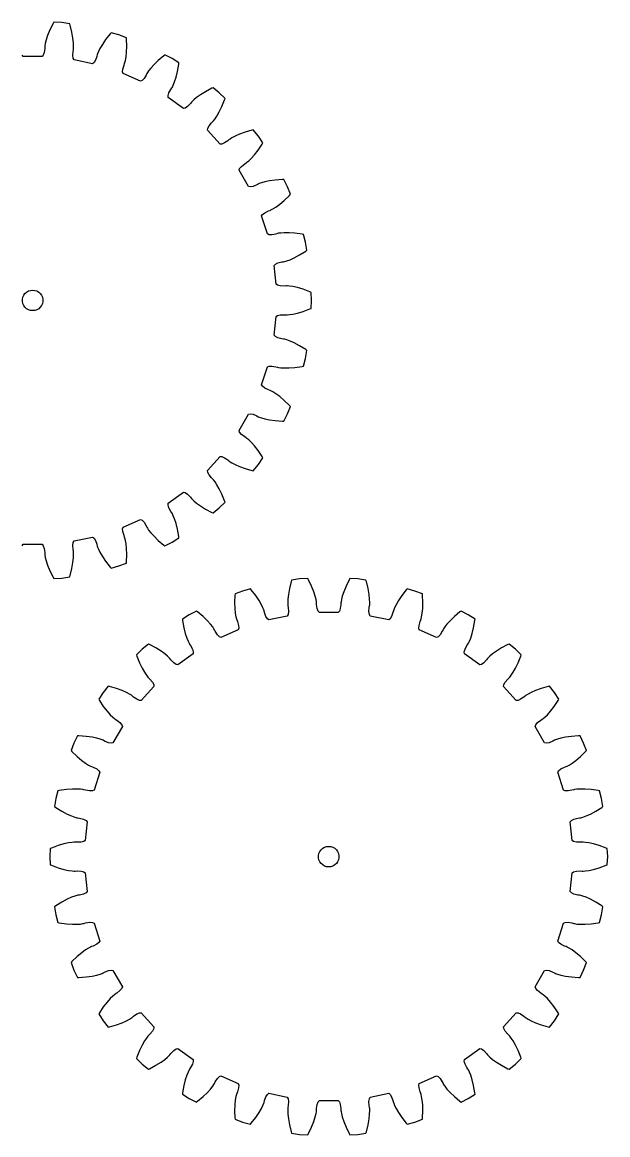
# Model space of a CAD drawing. Extents: x 0 to 168, y 0 to 162.
# Drawn here: x 82.5 to 168, y 0 to 162.3 of the extents above; entities that cross this region are included whole.
import ezdxf

# ---------------------------------------------------------------- set-up
doc = ezdxf.new("R2010")
doc.units = 0

msp = doc.modelspace()

# ---------------------------------------------------------------- linework, layer by layer
for p, q in [((87.07, 162.33), (86.97, 162.15)), ((88.25, 162.27), (87.07, 162.33)), ((86.5, 161.21), (86.18, 160.4)), ((86.97, 162.15), (86.5, 161.21)), ((89.41, 162.08), (88.25, 162.27)), ((89.47, 161.89), (89.41, 162.08)), ((89.73, 160.87), (89.47, 161.89)), ((89.88, 160.01), (89.73, 160.87)), ((95.44, 160.8), (95.3, 160.65)), ((96.58, 160.5), (95.44, 160.8)), ((85.84, 159.25), (85.78, 158.92)), ((85.96, 159.74), (85.84, 159.25)), ((86.18, 160.4), (85.96, 159.74)), ((89.95, 159.32), (89.88, 160.01)), ((89.97, 158.81), (89.95, 159.32)), ((94.17, 159.1), (93.82, 158.5)), ((94.65, 159.82), (94.17, 159.1)), ((95.3, 160.65), (94.65, 159.82)), ((97.68, 160.07), (96.58, 160.5)), ((97.7, 159.87), (97.68, 160.07)), ((97.74, 158.82), (97.7, 159.87)), ((82.61, 157.35), (82.44, 157.54)), ((85.54, 157.54), (85.36, 157.35)), ((85.68, 157.93), (85.54, 157.54)), ((85.76, 158.52), (85.68, 157.93)), ((85.77, 158.77), (85.76, 158.52)), ((85.78, 158.92), (85.77, 158.77)), ((89.86, 157.5), (89.9, 158.08)), ((89.91, 157.08), (89.86, 157.5)), ((89.9, 158.08), (89.95, 158.34)), ((89.95, 158.34), (89.96, 158.48)), ((89.96, 158.48), (89.97, 158.81)), ((93.43, 157.6), (93.36, 157.35)), ((93.47, 157.74), (93.43, 157.6)), ((93.6, 158.04), (93.47, 157.74)), ((93.82, 158.5), (93.6, 158.04)), ((97.64, 157.26), (97.71, 157.95)), ((97.71, 157.95), (97.74, 158.82)), ((103.31, 157.57), (103.14, 157.45)), ((104.36, 157.03), (103.31, 157.57)), ((85.36, 157.35), (82.61, 157.35)), ((90.04, 156.86), (89.91, 157.08)), ((92.73, 156.28), (90.04, 156.86)), ((92.95, 156.44), (92.73, 156.28)), ((93.16, 156.79), (92.95, 156.44)), ((93.36, 157.35), (93.16, 156.79)), ((97.16, 155.49), (97.33, 156.06)), ((97.33, 156.06), (97.42, 156.3)), ((97.42, 156.3), (97.47, 156.44)), ((97.47, 156.44), (97.55, 156.76)), ((97.55, 156.76), (97.64, 157.26)), ((101.71, 156.17), (101.25, 155.65)), ((102.34, 156.77), (101.71, 156.17)), ((103.14, 157.45), (102.34, 156.77)), ((105.35, 156.39), (104.36, 157.03)), ((105.15, 155.15), (105.33, 156.19)), ((105.33, 156.19), (105.35, 156.39)), ((97.13, 155.08), (97.16, 155.49)), ((97.21, 154.83), (97.13, 155.08)), ((99.72, 153.71), (97.21, 154.83)), ((100.56, 154.62), (100.25, 154.12)), ((100.67, 154.85), (100.56, 154.62)), ((100.75, 154.98), (100.67, 154.85)), ((100.93, 155.25), (100.75, 154.98)), ((101.25, 155.65), (100.93, 155.25)), ((104.72, 153.65), (104.94, 154.31)), ((104.94, 154.31), (105.15, 155.15)), ((99.96, 153.82), (99.72, 153.71)), ((100.25, 154.12), (99.96, 153.82)), ((104.17, 152.54), (104.31, 152.75)), ((104.31, 152.75), (104.39, 152.88)), ((104.39, 152.88), (104.53, 153.17)), ((104.53, 153.17), (104.72, 153.65)), ((110.15, 152.69), (109.22, 152.19)), ((110.33, 152.77), (110.15, 152.69)), ((111.25, 152.03), (110.33, 152.77)), ((103.77, 151.62), (103.89, 152.02)), ((103.8, 151.36), (103.77, 151.62)), ((106.03, 149.74), (103.8, 151.36)), ((103.89, 152.02), (104.17, 152.54)), ((107.53, 151), (107.29, 150.77)), ((107.92, 151.33), (107.53, 151)), ((108.48, 151.73), (107.92, 151.33)), ((109.22, 152.19), (108.48, 151.73)), ((112.08, 151.19), (111.25, 152.03)), ((111.63, 150.02), (112.02, 151)), ((112.02, 151), (112.08, 151.19)), ((106.28, 149.8), (106.03, 149.74)), ((106.62, 150.03), (106.28, 149.8)), ((107.03, 150.46), (106.62, 150.03)), ((107.19, 150.66), (107.03, 150.46)), ((107.29, 150.77), (107.19, 150.66)), ((111.25, 149.24), (111.63, 150.02)), ((110.13, 147.67), (110.31, 147.84)), ((110.31, 147.84), (110.41, 147.96)), ((110.41, 147.96), (110.62, 148.22)), ((110.62, 148.22), (110.9, 148.64)), ((110.9, 148.64), (111.25, 149.24)), ((109.52, 146.59), (109.55, 146.85)), ((111.36, 144.55), (109.52, 146.59)), ((109.55, 146.85), (109.75, 147.22)), ((109.75, 147.22), (110.13, 147.67)), ((115, 146.28), (114.18, 145.98)), ((116.01, 146.57), (115, 146.28)), ((116.21, 146.61), (116.01, 146.57)), ((116.95, 145.7), (116.21, 146.61)), ((111.63, 144.55), (111.36, 144.55)), ((112.01, 144.71), (111.63, 144.55)), ((112.5, 145.04), (112.01, 144.71)), ((112.69, 145.2), (112.5, 145.04)), ((112.82, 145.29), (112.69, 145.2)), ((113.1, 145.46), (112.82, 145.29)), ((113.55, 145.7), (113.1, 145.46)), ((114.18, 145.98), (113.55, 145.7)), ((116.9, 143.66), (117.49, 144.53)), ((117.59, 144.71), (116.95, 145.7)), ((117.49, 144.53), (117.59, 144.71)), ((115.91, 142.46), (116.37, 142.97)), ((116.37, 142.97), (116.9, 143.66)), ((114.21, 140.99), (114.48, 141.3)), ((114.48, 141.3), (114.95, 141.66)), ((114.95, 141.66), (115.17, 141.8)), ((115.17, 141.8), (115.29, 141.89)), ((115.29, 141.89), (115.54, 142.1)), ((115.54, 142.1), (115.91, 142.46)), ((114.13, 140.74), (114.21, 140.99)), ((115.51, 138.36), (114.13, 140.74)), ((115.76, 138.3), (115.51, 138.36)), ((116.17, 138.38), (115.76, 138.3)), ((116.72, 138.6), (116.17, 138.38)), ((116.94, 138.72), (116.72, 138.6)), ((117.08, 138.78), (116.94, 138.72)), ((117.39, 138.89), (117.08, 138.78)), ((117.88, 139.03), (117.39, 138.89)), ((118.56, 139.18), (117.88, 139.03)), ((119.42, 139.3), (118.56, 139.18)), ((120.47, 139.37), (119.42, 139.3)), ((120.67, 139.37), (120.47, 139.37)), ((121.21, 138.32), (120.67, 139.37)), ((121.63, 137.22), (121.21, 138.32)), ((120.74, 136.34), (121.5, 137.07)), ((121.5, 137.07), (121.63, 137.22)), ((117.88, 134.54), (118.41, 134.79)), ((118.41, 134.79), (118.65, 134.88)), ((118.65, 134.88), (118.79, 134.94)), ((118.79, 134.94), (119.08, 135.1)), ((119.08, 135.1), (119.51, 135.37)), ((119.51, 135.37), (120.07, 135.77)), ((120.07, 135.77), (120.74, 136.34)), ((117.42, 134.06), (117.55, 134.28)), ((118.27, 131.44), (117.42, 134.06)), ((117.55, 134.28), (117.88, 134.54)), ((119.75, 131.5), (119.51, 131.43)), ((119.9, 131.53), (119.75, 131.5)), ((120.23, 131.57), (119.9, 131.53)), ((120.73, 131.61), (120.23, 131.57)), ((121.43, 131.61), (120.73, 131.61)), ((122.3, 131.55), (121.43, 131.61)), ((123.34, 131.4), (122.3, 131.55)), ((118.51, 131.33), (118.27, 131.44)), ((118.93, 131.32), (118.51, 131.33)), ((119.51, 131.43), (118.93, 131.32)), ((123.54, 131.36), (123.34, 131.4)), ((123.84, 130.22), (123.54, 131.36)), ((124.03, 129.05), (123.84, 130.22)), ((122.2, 127.97), (122.97, 128.38)), ((122.97, 128.38), (123.86, 128.93)), ((123.86, 128.93), (124.03, 129.05)), ((119.25, 126.84), (119.43, 127.03)), ((119.54, 124.1), (119.25, 126.84)), ((119.43, 127.03), (119.8, 127.21)), ((119.8, 127.21), (120.37, 127.35)), ((120.37, 127.35), (120.63, 127.39)), ((120.63, 127.39), (120.77, 127.42)), ((120.77, 127.42), (121.09, 127.51)), ((121.09, 127.51), (121.57, 127.68)), ((121.57, 127.68), (122.2, 127.97)), ((119.75, 123.95), (119.54, 124.1)), ((120.15, 123.85), (119.75, 123.95)), ((120.74, 123.83), (120.15, 123.85)), ((121, 123.85), (120.74, 123.83)), ((121.15, 123.85), (121, 123.85)), ((121.48, 123.83), (121.15, 123.85)), ((121.98, 123.75), (121.48, 123.83)), ((122.66, 123.61), (121.98, 123.75)), ((123.5, 123.37), (122.66, 123.61)), ((82.5, 121.9), (82.56, 122.21)), ((82.5, 121.59), (82.5, 121.9)), ((82.56, 122.21), (82.69, 122.5)), ((82.69, 122.5), (82.87, 122.75)), ((82.87, 122.75), (83.11, 122.96)), ((83.11, 122.96), (83.38, 123.12)), ((83.38, 123.12), (83.68, 123.21)), ((83.68, 123.21), (83.99, 123.25)), ((83.99, 123.25), (84.3, 123.21)), ((84.3, 123.21), (84.6, 123.12)), ((84.6, 123.12), (84.87, 122.96)), ((84.87, 122.96), (85.1, 122.75)), ((85.1, 122.75), (85.29, 122.5)), ((85.29, 122.5), (85.41, 122.21)), ((85.41, 122.21), (85.48, 121.9)), ((85.48, 121.9), (85.48, 121.59)), ((124.49, 123.01), (123.5, 123.37)), ((124.67, 122.92), (124.49, 123.01)), ((124.73, 121.75), (124.67, 122.92)), ((82.56, 121.28), (82.5, 121.59)), ((82.69, 121), (82.56, 121.28)), ((82.87, 120.74), (82.69, 121)), ((83.11, 120.53), (82.87, 120.74)), ((83.38, 120.38), (83.11, 120.53)), ((83.68, 120.28), (83.38, 120.38)), ((83.99, 120.25), (83.68, 120.28)), ((84.3, 120.28), (83.99, 120.25)), ((84.6, 120.38), (84.3, 120.28)), ((84.87, 120.53), (84.6, 120.38)), ((85.1, 120.74), (84.87, 120.53)), ((85.29, 121), (85.1, 120.74)), ((85.41, 121.28), (85.29, 121)), ((85.48, 121.59), (85.41, 121.28)), ((122.66, 119.88), (123.5, 120.13)), ((123.5, 120.13), (124.49, 120.49)), ((124.49, 120.49), (124.67, 120.57)), ((124.67, 120.57), (124.73, 121.75)), ((119.25, 116.66), (119.54, 119.39)), ((119.54, 119.39), (119.75, 119.55)), ((119.75, 119.55), (120.15, 119.64)), ((120.15, 119.64), (120.74, 119.66)), ((120.74, 119.66), (121, 119.64)), ((121, 119.64), (121.15, 119.64)), ((121.15, 119.64), (121.48, 119.67)), ((121.48, 119.67), (121.98, 119.74)), ((121.98, 119.74), (122.66, 119.88)), ((119.43, 116.46), (119.25, 116.66)), ((119.8, 116.28), (119.43, 116.46)), ((120.37, 116.14), (119.8, 116.28)), ((120.63, 116.11), (120.37, 116.14)), ((120.77, 116.08), (120.63, 116.11)), ((121.09, 115.99), (120.77, 116.08)), ((121.57, 115.81), (121.09, 115.99)), ((122.2, 115.53), (121.57, 115.81)), ((122.97, 115.12), (122.2, 115.53)), ((123.86, 114.56), (122.97, 115.12)), ((123.84, 113.28), (124.03, 114.44)), ((124.03, 114.44), (123.86, 114.56)), ((117.42, 109.44), (118.27, 112.05)), ((118.27, 112.05), (118.51, 112.16)), ((118.51, 112.16), (118.93, 112.17)), ((118.93, 112.17), (119.51, 112.07)), ((119.51, 112.07), (119.75, 112)), ((122.3, 111.95), (123.34, 112.09)), ((123.34, 112.09), (123.54, 112.14)), ((123.54, 112.14), (123.84, 113.28)), ((119.75, 112), (119.9, 111.96)), ((119.9, 111.96), (120.23, 111.92)), ((120.23, 111.92), (120.73, 111.88)), ((120.73, 111.88), (121.43, 111.88)), ((121.43, 111.88), (122.3, 111.95)), ((117.55, 109.21), (117.42, 109.44)), ((117.88, 108.96), (117.55, 109.21)), ((118.41, 108.7), (117.88, 108.96)), ((118.65, 108.61), (118.41, 108.7)), ((118.79, 108.55), (118.65, 108.61)), ((119.08, 108.4), (118.79, 108.55)), ((119.51, 108.13), (119.08, 108.4)), ((120.07, 107.72), (119.51, 108.13)), ((120.74, 107.16), (120.07, 107.72)), ((121.5, 106.43), (120.74, 107.16)), ((121.21, 105.17), (121.63, 106.28)), ((121.63, 106.28), (121.5, 106.43)), ((114.13, 102.75), (115.51, 105.14)), ((115.51, 105.14), (115.76, 105.19)), ((115.76, 105.19), (116.17, 105.12)), ((116.17, 105.12), (116.72, 104.89)), ((116.72, 104.89), (116.94, 104.77)), ((116.94, 104.77), (117.08, 104.71)), ((117.08, 104.71), (117.39, 104.6)), ((117.39, 104.6), (117.88, 104.46)), ((117.88, 104.46), (118.56, 104.32)), ((118.56, 104.32), (119.42, 104.2)), ((119.42, 104.2), (120.47, 104.12)), ((120.47, 104.12), (120.67, 104.12)), ((120.67, 104.12), (121.21, 105.17)), ((114.21, 102.51), (114.13, 102.75)), ((114.48, 102.19), (114.21, 102.51)), ((114.95, 101.83), (114.48, 102.19)), ((115.17, 101.69), (114.95, 101.83)), ((115.29, 101.6), (115.17, 101.69)), ((115.54, 101.39), (115.29, 101.6)), ((115.91, 101.04), (115.54, 101.39)), ((116.37, 100.52), (115.91, 101.04)), ((116.9, 99.84), (116.37, 100.52)), ((117.49, 98.96), (116.9, 99.84)), ((109.52, 96.9), (111.36, 98.95)), ((111.36, 98.95), (111.63, 98.95)), ((111.63, 98.95), (112.01, 98.79)), ((112.01, 98.79), (112.5, 98.46)), ((112.5, 98.46), (112.69, 98.29)), ((112.69, 98.29), (112.82, 98.2)), ((112.82, 98.2), (113.1, 98.03)), ((113.1, 98.03), (113.55, 97.79)), ((113.55, 97.79), (114.18, 97.51)), ((114.18, 97.51), (115, 97.21)), ((116.21, 96.88), (116.95, 97.8)), ((116.95, 97.8), (117.59, 98.79)), ((117.59, 98.79), (117.49, 98.96)), ((109.55, 96.64), (109.52, 96.9)), ((109.75, 96.28), (109.55, 96.64)), ((110.13, 95.83), (109.75, 96.28)), ((110.31, 95.65), (110.13, 95.83)), ((115, 97.21), (116.01, 96.92)), ((116.01, 96.92), (116.21, 96.88)), ((110.41, 95.54), (110.31, 95.65)), ((110.62, 95.28), (110.41, 95.54)), ((110.9, 94.85), (110.62, 95.28)), ((111.25, 94.25), (110.9, 94.85)), ((111.63, 93.47), (111.25, 94.25)), ((103.8, 92.14), (106.03, 93.75)), ((106.03, 93.75), (106.28, 93.7)), ((106.28, 93.7), (106.62, 93.46)), ((106.62, 93.46), (107.03, 93.04)), ((107.03, 93.04), (107.19, 92.84)), ((107.19, 92.84), (107.29, 92.72)), ((107.29, 92.72), (107.53, 92.5)), ((112.02, 92.49), (111.63, 93.47)), ((103.77, 91.88), (103.8, 92.14)), ((103.89, 91.48), (103.77, 91.88)), ((104.17, 90.96), (103.89, 91.48)), ((104.31, 90.75), (104.17, 90.96)), ((107.53, 92.5), (107.92, 92.17)), ((107.92, 92.17), (108.48, 91.76)), ((108.48, 91.76), (109.22, 91.3)), ((109.22, 91.3), (110.15, 90.81)), ((110.33, 90.73), (111.25, 91.47)), ((111.25, 91.47), (112.08, 92.3)), ((112.08, 92.3), (112.02, 92.49)), ((97.21, 88.66), (99.72, 89.78)), ((99.72, 89.78), (99.96, 89.68)), ((99.96, 89.68), (100.25, 89.37)), ((100.25, 89.37), (100.56, 88.87)), ((104.39, 90.62), (104.31, 90.75)), ((104.53, 90.32), (104.39, 90.62)), ((104.72, 89.85), (104.53, 90.32)), ((104.94, 89.19), (104.72, 89.85)), ((110.15, 90.81), (110.33, 90.73)), ((97.13, 88.42), (97.21, 88.66)), ((97.16, 88), (97.13, 88.42)), ((97.33, 87.43), (97.16, 88)), ((100.56, 88.87), (100.67, 88.64)), ((100.67, 88.64), (100.75, 88.51)), ((100.75, 88.51), (100.93, 88.24)), ((100.93, 88.24), (101.25, 87.84)), ((101.25, 87.84), (101.71, 87.33)), ((105.15, 88.34), (104.94, 89.19)), ((105.33, 87.3), (105.15, 88.34)), ((82.44, 85.95), (82.61, 86.15)), ((82.61, 86.15), (85.36, 86.15)), ((85.36, 86.15), (85.54, 85.95)), ((89.86, 86), (89.91, 86.41)), ((89.91, 86.41), (90.04, 86.64)), ((90.04, 86.64), (92.73, 87.21)), ((92.73, 87.21), (92.95, 87.05)), ((92.95, 87.05), (93.16, 86.7)), ((93.16, 86.7), (93.36, 86.15)), ((93.36, 86.15), (93.43, 85.9)), ((97.42, 87.2), (97.33, 87.43)), ((97.47, 87.05), (97.42, 87.2)), ((97.55, 86.73), (97.47, 87.05)), ((97.64, 86.23), (97.55, 86.73)), ((97.71, 85.54), (97.64, 86.23)), ((101.71, 87.33), (102.34, 86.72)), ((102.34, 86.72), (103.14, 86.04)), ((103.14, 86.04), (103.31, 85.93)), ((103.31, 85.93), (104.36, 86.46)), ((104.36, 86.46), (105.35, 87.1)), ((105.35, 87.1), (105.33, 87.3)), ((85.54, 85.95), (85.68, 85.56)), ((85.68, 85.56), (85.76, 84.97)), ((85.76, 84.97), (85.77, 84.72)), ((85.77, 84.72), (85.78, 84.57)), ((85.78, 84.57), (85.84, 84.25)), ((89.9, 85.41), (89.86, 86)), ((89.95, 85.16), (89.9, 85.41)), ((89.96, 85.01), (89.95, 85.16)), ((89.95, 84.17), (89.97, 84.68)), ((89.97, 84.68), (89.96, 85.01)), ((93.43, 85.9), (93.47, 85.76)), ((93.47, 85.76), (93.6, 85.45)), ((93.6, 85.45), (93.82, 84.99)), ((93.82, 84.99), (94.17, 84.39)), ((97.7, 83.62), (97.74, 84.67)), ((97.74, 84.67), (97.71, 85.54)), ((85.84, 84.25), (85.96, 83.75)), ((85.96, 83.75), (86.18, 83.09)), ((86.18, 83.09), (86.5, 82.28)), ((89.73, 82.62), (89.88, 83.48)), ((89.88, 83.48), (89.95, 84.17)), ((94.17, 84.39), (94.65, 83.67)), ((94.65, 83.67), (95.3, 82.84)), ((95.3, 82.84), (95.44, 82.69)), ((95.44, 82.69), (96.58, 83)), ((96.58, 83), (97.68, 83.42)), ((97.68, 83.42), (97.7, 83.62)), ((86.5, 82.28), (86.97, 81.34)), ((86.97, 81.34), (87.07, 81.16)), ((87.07, 81.16), (88.25, 81.23)), ((88.25, 81.23), (89.41, 81.41)), ((89.41, 81.41), (89.47, 81.6)), ((89.47, 81.6), (89.73, 82.62)), ((124.15, 81.16), (122.97, 81.1)), ((124.25, 80.99), (124.15, 81.16)), ((130.31, 81.16), (130.21, 80.99)), ((131.49, 81.1), (130.31, 81.16)), ((115.78, 79.64), (114.64, 79.33)), ((115.91, 79.49), (115.78, 79.64)), ((121.49, 79.71), (121.34, 78.85)), ((121.74, 80.73), (121.49, 79.71)), ((121.81, 80.92), (121.74, 80.73)), ((122.97, 81.1), (121.81, 80.92)), ((124.71, 80.04), (124.25, 80.99)), ((125.04, 79.24), (124.71, 80.04)), ((129.75, 80.04), (129.42, 79.24)), ((130.21, 80.99), (129.75, 80.04)), ((132.66, 80.92), (131.49, 81.1)), ((132.72, 80.73), (132.66, 80.92)), ((132.97, 79.71), (132.72, 80.73)), ((133.13, 78.85), (132.97, 79.71)), ((138.68, 79.64), (138.55, 79.49)), ((139.82, 79.33), (138.68, 79.64)), ((113.52, 78.71), (113.48, 77.66)), ((113.54, 78.91), (113.52, 78.71)), ((114.64, 79.33), (113.54, 78.91)), ((116.56, 78.66), (115.91, 79.49)), ((117.05, 77.94), (116.56, 78.66)), ((117.4, 77.34), (117.05, 77.94)), ((121.26, 78.16), (121.25, 77.65)), ((121.34, 78.85), (121.26, 78.16)), ((125.26, 78.58), (125.04, 79.24)), ((125.38, 78.08), (125.26, 78.58)), ((125.44, 77.76), (125.38, 78.08)), ((129.08, 78.08), (129.02, 77.76)), ((129.21, 78.58), (129.08, 78.08)), ((129.42, 79.24), (129.21, 78.58)), ((133.2, 78.16), (133.13, 78.85)), ((133.22, 77.65), (133.2, 78.16)), ((137.41, 77.94), (137.06, 77.34)), ((137.9, 78.66), (137.41, 77.94)), ((138.55, 79.49), (137.9, 78.66)), ((140.92, 78.91), (139.82, 79.33)), ((140.94, 78.71), (140.92, 78.91)), ((140.98, 77.66), (140.94, 78.71)), ((107.91, 76.4), (106.86, 75.87)), ((108.07, 76.28), (107.91, 76.4)), ((113.48, 77.66), (113.51, 76.79)), ((113.51, 76.79), (113.58, 76.1)), ((117.62, 76.88), (117.4, 77.34)), ((117.75, 76.57), (117.62, 76.88)), ((117.79, 76.43), (117.75, 76.57)), ((117.86, 76.18), (117.79, 76.43)), ((121.25, 77.65), (121.26, 77.32)), ((121.26, 77.32), (121.27, 77.17)), ((121.27, 77.17), (121.32, 76.92)), ((121.36, 76.33), (121.3, 75.92)), ((121.32, 76.92), (121.36, 76.33)), ((125.45, 77.61), (125.44, 77.76)), ((125.46, 77.35), (125.45, 77.61)), ((125.54, 76.77), (125.46, 77.35)), ((125.68, 76.38), (125.54, 76.77)), ((125.86, 76.18), (125.68, 76.38)), ((128.78, 76.38), (128.61, 76.18)), ((128.92, 76.77), (128.78, 76.38)), ((129, 77.35), (128.92, 76.77)), ((129.01, 77.61), (129, 77.35)), ((129.02, 77.76), (129.01, 77.61)), ((133.1, 76.33), (133.15, 76.92)), ((133.16, 75.92), (133.1, 76.33)), ((133.15, 76.92), (133.19, 77.17)), ((133.19, 77.17), (133.21, 77.32)), ((133.21, 77.32), (133.22, 77.65)), ((136.67, 76.43), (136.61, 76.18)), ((136.72, 76.57), (136.67, 76.43)), ((136.84, 76.88), (136.72, 76.57)), ((137.06, 77.34), (136.84, 76.88)), ((140.88, 76.1), (140.95, 76.79)), ((140.95, 76.79), (140.98, 77.66)), ((146.55, 76.4), (146.39, 76.28)), ((147.6, 75.87), (146.55, 76.4)), ((106.86, 75.87), (105.87, 75.22)), ((105.87, 75.22), (105.89, 75.02)), ((105.89, 75.02), (106.07, 73.99)), ((108.88, 75.61), (108.07, 76.28)), ((109.51, 75), (108.88, 75.61)), ((109.97, 74.49), (109.51, 75)), ((113.58, 76.1), (113.67, 75.59)), ((113.67, 75.59), (113.75, 75.27)), ((113.75, 75.27), (113.79, 75.13)), ((113.79, 75.13), (113.89, 74.89)), ((113.89, 74.89), (114.06, 74.33)), ((118.05, 75.63), (117.86, 76.18)), ((118.27, 75.27), (118.05, 75.63)), ((118.48, 75.12), (118.27, 75.27)), ((121.17, 75.69), (118.48, 75.12)), ((121.3, 75.92), (121.17, 75.69)), ((128.61, 76.18), (125.86, 76.18)), ((133.29, 75.69), (133.16, 75.92)), ((135.98, 75.12), (133.29, 75.69)), ((136.19, 75.27), (135.98, 75.12)), ((136.41, 75.63), (136.19, 75.27)), ((136.61, 76.18), (136.41, 75.63)), ((140.41, 74.33), (140.57, 74.89)), ((140.57, 74.89), (140.67, 75.13)), ((140.67, 75.13), (140.71, 75.27)), ((140.71, 75.27), (140.79, 75.59)), ((140.79, 75.59), (140.88, 76.1)), ((144.95, 75), (144.49, 74.49)), ((145.58, 75.61), (144.95, 75)), ((146.39, 76.28), (145.58, 75.61)), ((148.59, 75.22), (147.6, 75.87)), ((148.39, 73.99), (148.57, 75.02)), ((148.57, 75.02), (148.59, 75.22)), ((106.07, 73.99), (106.28, 73.14)), ((106.28, 73.14), (106.5, 72.48)), ((110.29, 74.09), (109.97, 74.49)), ((110.47, 73.81), (110.29, 74.09)), ((110.55, 73.69), (110.47, 73.81)), ((110.66, 73.46), (110.55, 73.69)), ((110.97, 72.95), (110.66, 73.46)), ((114.01, 73.66), (111.49, 72.55)), ((114.09, 73.91), (114.01, 73.66)), ((114.06, 74.33), (114.09, 73.91)), ((140.38, 73.91), (140.41, 74.33)), ((140.45, 73.66), (140.38, 73.91)), ((142.97, 72.55), (140.45, 73.66)), ((143.8, 73.46), (143.49, 72.95)), ((143.92, 73.69), (143.8, 73.46)), ((143.99, 73.81), (143.92, 73.69)), ((144.18, 74.09), (143.99, 73.81)), ((144.49, 74.49), (144.18, 74.09)), ((147.97, 72.48), (148.18, 73.14)), ((148.18, 73.14), (148.39, 73.99)), ((100.89, 71.6), (99.97, 70.86)), ((101.07, 71.52), (100.89, 71.6)), ((102, 71.03), (101.07, 71.52)), ((106.5, 72.48), (106.69, 72.01)), ((106.69, 72.01), (106.83, 71.71)), ((106.83, 71.71), (106.91, 71.58)), ((106.91, 71.58), (107.05, 71.37)), ((111.26, 72.65), (110.97, 72.95)), ((111.49, 72.55), (111.26, 72.65)), ((143.21, 72.65), (142.97, 72.55)), ((143.49, 72.95), (143.21, 72.65)), ((147.41, 71.37), (147.56, 71.58)), ((147.56, 71.58), (147.63, 71.71)), ((147.63, 71.71), (147.78, 72.01)), ((147.78, 72.01), (147.97, 72.48)), ((153.39, 71.52), (152.46, 71.03)), ((153.58, 71.6), (153.39, 71.52)), ((154.49, 70.86), (153.58, 71.6)), ((99.97, 70.86), (99.13, 70.03)), ((99.13, 70.03), (99.2, 69.83)), ((99.2, 69.83), (99.59, 68.86)), ((102.74, 70.57), (102, 71.03)), ((103.3, 70.16), (102.74, 70.57)), ((103.69, 69.83), (103.3, 70.16)), ((103.93, 69.6), (103.69, 69.83)), ((107.42, 70.19), (105.19, 68.58)), ((107.05, 71.37), (107.33, 70.85)), ((107.33, 70.85), (107.44, 70.45)), ((107.44, 70.45), (107.42, 70.19)), ((147.02, 70.45), (147.14, 70.85)), ((147.04, 70.19), (147.02, 70.45)), ((149.27, 68.58), (147.04, 70.19)), ((147.14, 70.85), (147.41, 71.37)), ((150.77, 69.83), (150.53, 69.6)), ((151.16, 70.16), (150.77, 69.83)), ((151.72, 70.57), (151.16, 70.16)), ((152.46, 71.03), (151.72, 70.57)), ((155.33, 70.03), (154.49, 70.86)), ((154.87, 68.86), (155.27, 69.83)), ((155.27, 69.83), (155.33, 70.03)), ((99.59, 68.86), (99.97, 68.07)), ((104.03, 69.49), (103.93, 69.6)), ((104.19, 69.29), (104.03, 69.49)), ((104.59, 68.87), (104.19, 69.29)), ((104.94, 68.63), (104.59, 68.87)), ((105.19, 68.58), (104.94, 68.63)), ((149.52, 68.63), (149.27, 68.58)), ((149.87, 68.87), (149.52, 68.63)), ((150.28, 69.29), (149.87, 68.87)), ((150.43, 69.49), (150.28, 69.29)), ((150.53, 69.6), (150.43, 69.49)), ((154.49, 68.07), (154.87, 68.86)), ((99.97, 68.07), (100.32, 67.48)), ((100.32, 67.48), (100.6, 67.05)), ((100.6, 67.05), (100.8, 66.79)), ((100.8, 66.79), (100.9, 66.68)), ((100.9, 66.68), (101.09, 66.5)), ((153.37, 66.5), (153.56, 66.68)), ((153.56, 66.68), (153.66, 66.79)), ((153.66, 66.79), (153.86, 67.05)), ((153.86, 67.05), (154.15, 67.48)), ((154.15, 67.48), (154.49, 68.07)), ((95.01, 65.45), (94.27, 64.53)), ((95.21, 65.41), (95.01, 65.45)), ((96.22, 65.12), (95.21, 65.41)), ((97.04, 64.82), (96.22, 65.12)), ((101.7, 65.43), (99.85, 63.38)), ((101.09, 66.5), (101.47, 66.05)), ((101.47, 66.05), (101.67, 65.69)), ((101.67, 65.69), (101.7, 65.43)), ((152.77, 65.43), (152.8, 65.69)), ((154.61, 63.38), (152.77, 65.43)), ((152.8, 65.69), (152.99, 66.05)), ((152.99, 66.05), (153.37, 66.5)), ((158.24, 65.12), (157.42, 64.82)), ((159.25, 65.41), (158.24, 65.12)), ((159.45, 65.45), (159.25, 65.41)), ((160.19, 64.53), (159.45, 65.45)), ((94.27, 64.53), (93.63, 63.54)), ((93.63, 63.54), (93.73, 63.37)), ((93.73, 63.37), (94.31, 62.49)), ((97.67, 64.54), (97.04, 64.82)), ((98.12, 64.3), (97.67, 64.54)), ((98.4, 64.12), (98.12, 64.3)), ((98.52, 64.04), (98.4, 64.12)), ((98.72, 63.87), (98.52, 64.04)), ((99.21, 63.54), (98.72, 63.87)), ((99.59, 63.38), (99.21, 63.54)), ((99.85, 63.38), (99.59, 63.38)), ((154.87, 63.38), (154.61, 63.38)), ((155.25, 63.54), (154.87, 63.38)), ((155.74, 63.87), (155.25, 63.54)), ((155.94, 64.04), (155.74, 63.87)), ((156.06, 64.12), (155.94, 64.04)), ((156.34, 64.3), (156.06, 64.12)), ((156.79, 64.54), (156.34, 64.3)), ((157.42, 64.82), (156.79, 64.54)), ((160.15, 62.49), (160.74, 63.37)), ((160.84, 63.54), (160.19, 64.53)), ((160.74, 63.37), (160.84, 63.54)), ((94.31, 62.49), (94.85, 61.81)), ((94.85, 61.81), (95.31, 61.29)), ((159.15, 61.29), (159.61, 61.81)), ((159.61, 61.81), (160.15, 62.49)), ((95.31, 61.29), (95.68, 60.94)), ((95.68, 60.94), (95.93, 60.72)), ((95.93, 60.72), (96.05, 60.64)), ((96.05, 60.64), (96.27, 60.5)), ((96.27, 60.5), (96.74, 60.14)), ((96.74, 60.14), (97.01, 59.82)), ((157.46, 59.82), (157.73, 60.14)), ((157.73, 60.14), (158.19, 60.5)), ((158.19, 60.5), (158.41, 60.64)), ((158.41, 60.64), (158.53, 60.72)), ((158.53, 60.72), (158.78, 60.94)), ((158.78, 60.94), (159.15, 61.29)), ((97.09, 59.57), (95.71, 57.19)), ((97.01, 59.82), (97.09, 59.57)), ((157.37, 59.57), (157.46, 59.82)), ((158.75, 57.19), (157.37, 59.57)), ((90.01, 57.15), (89.59, 56.05)), ((90.55, 58.21), (90.01, 57.15)), ((90.75, 58.21), (90.55, 58.21)), ((91.8, 58.13), (90.75, 58.21)), ((92.66, 58.01), (91.8, 58.13)), ((93.34, 57.87), (92.66, 58.01)), ((93.83, 57.73), (93.34, 57.87)), ((94.14, 57.62), (93.83, 57.73)), ((94.27, 57.56), (94.14, 57.62)), ((94.5, 57.44), (94.27, 57.56)), ((95.05, 57.21), (94.5, 57.44)), ((95.46, 57.14), (95.05, 57.21)), ((95.71, 57.19), (95.46, 57.14)), ((159.01, 57.14), (158.75, 57.19)), ((159.42, 57.21), (159.01, 57.14)), ((159.96, 57.44), (159.42, 57.21)), ((160.19, 57.56), (159.96, 57.44)), ((160.32, 57.62), (160.19, 57.56)), ((160.63, 57.73), (160.32, 57.62)), ((161.13, 57.87), (160.63, 57.73)), ((161.8, 58.01), (161.13, 57.87)), ((162.67, 58.13), (161.8, 58.01)), ((163.72, 58.21), (162.67, 58.13)), ((163.92, 58.21), (163.72, 58.21)), ((164.45, 57.15), (163.92, 58.21)), ((164.88, 56.05), (164.45, 57.15)), ((89.59, 56.05), (89.72, 55.9)), ((89.72, 55.9), (90.48, 55.17)), ((163.98, 55.17), (164.74, 55.9)), ((164.74, 55.9), (164.88, 56.05)), ((90.48, 55.17), (91.15, 54.61)), ((91.15, 54.61), (91.7, 54.2)), ((91.7, 54.2), (92.14, 53.93)), ((92.14, 53.93), (92.43, 53.78)), ((92.43, 53.78), (92.56, 53.72)), ((92.56, 53.72), (92.81, 53.63)), ((92.81, 53.63), (93.34, 53.37)), ((161.13, 53.37), (161.66, 53.63)), ((161.66, 53.63), (161.9, 53.72)), ((161.9, 53.72), (162.03, 53.78)), ((162.03, 53.78), (162.32, 53.93)), ((162.32, 53.93), (162.76, 54.2)), ((162.76, 54.2), (163.32, 54.61)), ((163.32, 54.61), (163.98, 55.17)), ((93.8, 52.89), (92.95, 50.28)), ((93.34, 53.37), (93.67, 53.12)), ((93.67, 53.12), (93.8, 52.89)), ((160.66, 52.89), (160.8, 53.12)), ((161.51, 50.28), (160.66, 52.89)), ((160.8, 53.12), (161.13, 53.37)), ((88.92, 50.38), (87.88, 50.24)), ((89.79, 50.44), (88.92, 50.38)), ((90.48, 50.44), (89.79, 50.44)), ((90.99, 50.41), (90.48, 50.44)), ((91.32, 50.36), (90.99, 50.41)), ((91.47, 50.33), (91.32, 50.36)), ((91.71, 50.26), (91.47, 50.33)), ((163, 50.33), (162.75, 50.26)), ((163.14, 50.36), (163, 50.33)), ((163.47, 50.41), (163.14, 50.36)), ((163.98, 50.44), (163.47, 50.41)), ((164.67, 50.44), (163.98, 50.44)), ((165.54, 50.38), (164.67, 50.44)), ((166.58, 50.24), (165.54, 50.38)), ((87.38, 49.05), (87.19, 47.89)), ((87.68, 50.19), (87.38, 49.05)), ((87.88, 50.24), (87.68, 50.19)), ((92.29, 50.16), (91.71, 50.26)), ((92.71, 50.17), (92.29, 50.16)), ((92.95, 50.28), (92.71, 50.17)), ((161.75, 50.17), (161.51, 50.28)), ((162.17, 50.16), (161.75, 50.17)), ((162.75, 50.26), (162.17, 50.16)), ((166.78, 50.19), (166.58, 50.24)), ((167.08, 49.05), (166.78, 50.19)), ((167.27, 47.89), (167.08, 49.05)), ((87.19, 47.89), (87.36, 47.77)), ((87.36, 47.77), (88.25, 47.21)), ((88.25, 47.21), (89.02, 46.8)), ((165.44, 46.8), (166.21, 47.21)), ((166.21, 47.21), (167.11, 47.77)), ((167.11, 47.77), (167.27, 47.89)), ((89.02, 46.8), (89.65, 46.52)), ((89.65, 46.52), (90.13, 46.34)), ((90.13, 46.34), (90.45, 46.25)), ((90.45, 46.25), (90.59, 46.22)), ((90.59, 46.22), (90.85, 46.19)), ((90.85, 46.19), (91.42, 46.04)), ((91.42, 46.04), (91.79, 45.86)), ((91.97, 45.67), (91.68, 42.94)), ((91.79, 45.86), (91.97, 45.67)), ((162.49, 45.67), (162.67, 45.86)), ((162.78, 42.94), (162.49, 45.67)), ((162.67, 45.86), (163.04, 46.04)), ((163.04, 46.04), (163.62, 46.19)), ((163.62, 46.19), (163.87, 46.22)), ((163.87, 46.22), (164.02, 46.25)), ((164.02, 46.25), (164.33, 46.34)), ((164.33, 46.34), (164.81, 46.52)), ((164.81, 46.52), (165.44, 46.8)), ((88.56, 42.44), (87.72, 42.2)), ((89.24, 42.59), (88.56, 42.44)), ((89.74, 42.66), (89.24, 42.59)), ((90.07, 42.68), (89.74, 42.66)), ((90.22, 42.68), (90.07, 42.68)), ((90.48, 42.67), (90.22, 42.68)), ((91.06, 42.69), (90.48, 42.67)), ((91.47, 42.78), (91.06, 42.69)), ((91.68, 42.94), (91.47, 42.78)), ((162.99, 42.78), (162.78, 42.94)), ((163.4, 42.69), (162.99, 42.78)), ((163.99, 42.67), (163.4, 42.69)), ((164.24, 42.68), (163.99, 42.67)), ((164.39, 42.68), (164.24, 42.68)), ((164.72, 42.66), (164.39, 42.68)), ((165.23, 42.59), (164.72, 42.66)), ((165.9, 42.44), (165.23, 42.59)), ((166.74, 42.2), (165.9, 42.44)), ((86.55, 41.76), (86.49, 40.58)), ((86.49, 40.58), (86.55, 39.4)), ((86.73, 41.84), (86.55, 41.76)), ((87.72, 42.2), (86.73, 41.84)), ((125.74, 40.74), (125.8, 41.05)), ((125.74, 40.43), (125.74, 40.74)), ((125.8, 41.05), (125.93, 41.33)), ((125.93, 41.33), (126.12, 41.59)), ((126.12, 41.59), (126.35, 41.8)), ((126.35, 41.8), (126.62, 41.95)), ((126.62, 41.95), (126.92, 42.05)), ((126.92, 42.05), (127.23, 42.08)), ((127.23, 42.08), (127.54, 42.05)), ((127.54, 42.05), (127.84, 41.95)), ((127.84, 41.95), (128.11, 41.8)), ((128.11, 41.8), (128.35, 41.59)), ((128.35, 41.59), (128.53, 41.33)), ((128.53, 41.33), (128.66, 41.05)), ((128.66, 41.05), (128.72, 40.74)), ((128.72, 40.74), (128.72, 40.43)), ((167.73, 41.84), (166.74, 42.2)), ((167.91, 41.76), (167.73, 41.84)), ((167.97, 40.58), (167.91, 41.76)), ((167.91, 39.4), (167.97, 40.58)), ((86.55, 39.4), (86.73, 39.32)), ((86.73, 39.32), (87.72, 38.96)), ((87.72, 38.96), (88.56, 38.72)), ((125.8, 40.12), (125.74, 40.43)), ((125.93, 39.83), (125.8, 40.12)), ((126.12, 39.58), (125.93, 39.83)), ((126.35, 39.37), (126.12, 39.58)), ((126.62, 39.21), (126.35, 39.37)), ((126.92, 39.11), (126.62, 39.21)), ((127.23, 39.08), (126.92, 39.11)), ((127.54, 39.11), (127.23, 39.08)), ((127.84, 39.21), (127.54, 39.11)), ((128.11, 39.37), (127.84, 39.21)), ((128.35, 39.58), (128.11, 39.37)), ((128.53, 39.83), (128.35, 39.58)), ((128.66, 40.12), (128.53, 39.83)), ((128.72, 40.43), (128.66, 40.12)), ((165.9, 38.72), (166.74, 38.96)), ((166.74, 38.96), (167.73, 39.32)), ((167.73, 39.32), (167.91, 39.4)), ((88.56, 38.72), (89.24, 38.58)), ((89.24, 38.58), (89.74, 38.5)), ((89.74, 38.5), (90.07, 38.48)), ((90.07, 38.48), (90.22, 38.48)), ((90.22, 38.48), (90.48, 38.5)), ((90.48, 38.5), (91.06, 38.48)), ((91.06, 38.48), (91.47, 38.38)), ((91.47, 38.38), (91.68, 38.23)), ((91.68, 38.23), (91.97, 35.49)), ((162.49, 35.49), (162.78, 38.23)), ((162.78, 38.23), (162.99, 38.38)), ((162.99, 38.38), (163.4, 38.48)), ((163.4, 38.48), (163.99, 38.5)), ((163.99, 38.5), (164.24, 38.48)), ((164.24, 38.48), (164.39, 38.48)), ((164.39, 38.48), (164.72, 38.5)), ((164.72, 38.5), (165.23, 38.58)), ((165.23, 38.58), (165.9, 38.72)), ((89.02, 34.36), (88.25, 33.95)), ((89.65, 34.65), (89.02, 34.36)), ((90.13, 34.82), (89.65, 34.65)), ((90.45, 34.91), (90.13, 34.82)), ((90.59, 34.94), (90.45, 34.91)), ((90.85, 34.98), (90.59, 34.94)), ((91.42, 35.12), (90.85, 34.98)), ((91.79, 35.3), (91.42, 35.12)), ((91.97, 35.49), (91.79, 35.3)), ((162.67, 35.3), (162.49, 35.49)), ((163.04, 35.12), (162.67, 35.3)), ((163.62, 34.98), (163.04, 35.12)), ((163.87, 34.94), (163.62, 34.98)), ((164.02, 34.91), (163.87, 34.94)), ((164.33, 34.82), (164.02, 34.91)), ((164.81, 34.65), (164.33, 34.82)), ((165.44, 34.36), (164.81, 34.65)), ((166.21, 33.95), (165.44, 34.36)), ((87.36, 33.39), (87.19, 33.28)), ((87.19, 33.28), (87.38, 32.11)), ((88.25, 33.95), (87.36, 33.39)), ((167.11, 33.39), (166.21, 33.95)), ((167.08, 32.11), (167.27, 33.28)), ((167.27, 33.28), (167.11, 33.39)), ((87.38, 32.11), (87.68, 30.97)), ((87.68, 30.97), (87.88, 30.93)), ((87.88, 30.93), (88.92, 30.78)), ((91.47, 30.83), (91.71, 30.9)), ((91.71, 30.9), (92.29, 31.01)), ((92.29, 31.01), (92.71, 30.99)), ((92.71, 30.99), (92.95, 30.89)), ((92.95, 30.89), (93.8, 28.27)), ((160.66, 28.27), (161.51, 30.89)), ((161.51, 30.89), (161.75, 30.99)), ((161.75, 30.99), (162.17, 31.01)), ((162.17, 31.01), (162.75, 30.9)), ((162.75, 30.9), (163, 30.83)), ((165.54, 30.78), (166.58, 30.93)), ((166.58, 30.93), (166.78, 30.97)), ((166.78, 30.97), (167.08, 32.11)), ((88.92, 30.78), (89.79, 30.72)), ((89.79, 30.72), (90.48, 30.72)), ((90.48, 30.72), (90.99, 30.75)), ((90.99, 30.75), (91.32, 30.8)), ((91.32, 30.8), (91.47, 30.83)), ((163, 30.83), (163.14, 30.8)), ((163.14, 30.8), (163.47, 30.75)), ((163.47, 30.75), (163.98, 30.72)), ((163.98, 30.72), (164.67, 30.72)), ((164.67, 30.72), (165.54, 30.78)), ((93.34, 27.79), (92.81, 27.54)), ((93.67, 28.05), (93.34, 27.79)), ((93.8, 28.27), (93.67, 28.05)), ((160.8, 28.05), (160.66, 28.27)), ((161.13, 27.79), (160.8, 28.05)), ((161.66, 27.54), (161.13, 27.79)), ((90.48, 25.99), (89.72, 25.26)), ((91.15, 26.55), (90.48, 25.99)), ((91.7, 26.96), (91.15, 26.55)), ((92.14, 27.23), (91.7, 26.96)), ((92.43, 27.39), (92.14, 27.23)), ((92.56, 27.45), (92.43, 27.39)), ((92.81, 27.54), (92.56, 27.45)), ((161.9, 27.45), (161.66, 27.54)), ((162.03, 27.39), (161.9, 27.45)), ((162.32, 27.23), (162.03, 27.39)), ((162.76, 26.96), (162.32, 27.23)), ((163.32, 26.55), (162.76, 26.96)), ((163.98, 25.99), (163.32, 26.55)), ((164.74, 25.26), (163.98, 25.99)), ((89.72, 25.26), (89.59, 25.11)), ((89.59, 25.11), (90.01, 24.01)), ((164.45, 24.01), (164.88, 25.11)), ((164.88, 25.11), (164.74, 25.26)), ((90.01, 24.01), (90.55, 22.96)), ((90.55, 22.96), (90.75, 22.96)), ((90.75, 22.96), (91.8, 23.03)), ((91.8, 23.03), (92.66, 23.15)), ((92.66, 23.15), (93.34, 23.29)), ((93.34, 23.29), (93.83, 23.44)), ((93.83, 23.44), (94.14, 23.55)), ((94.14, 23.55), (94.27, 23.61)), ((94.27, 23.61), (94.5, 23.73)), ((94.5, 23.73), (95.05, 23.95)), ((95.05, 23.95), (95.46, 24.03)), ((95.46, 24.03), (95.71, 23.97)), ((95.71, 23.97), (97.09, 21.59)), ((157.37, 21.59), (158.75, 23.97)), ((158.75, 23.97), (159.01, 24.03)), ((159.01, 24.03), (159.42, 23.95)), ((159.42, 23.95), (159.96, 23.73)), ((159.96, 23.73), (160.19, 23.61)), ((160.19, 23.61), (160.32, 23.55)), ((160.32, 23.55), (160.63, 23.44)), ((160.63, 23.44), (161.13, 23.29)), ((161.13, 23.29), (161.8, 23.15)), ((161.8, 23.15), (162.67, 23.03)), ((162.67, 23.03), (163.72, 22.96)), ((163.72, 22.96), (163.92, 22.96)), ((163.92, 22.96), (164.45, 24.01)), ((97.01, 21.34), (96.74, 21.03)), ((97.09, 21.59), (97.01, 21.34)), ((157.46, 21.34), (157.37, 21.59)), ((157.73, 21.03), (157.46, 21.34)), ((95.31, 19.87), (94.85, 19.36)), ((95.68, 20.23), (95.31, 19.87)), ((95.93, 20.44), (95.68, 20.23)), ((96.05, 20.53), (95.93, 20.44)), ((96.27, 20.66), (96.05, 20.53)), ((96.74, 21.03), (96.27, 20.66)), ((158.19, 20.66), (157.73, 21.03)), ((158.41, 20.53), (158.19, 20.66)), ((158.53, 20.44), (158.41, 20.53)), ((158.78, 20.23), (158.53, 20.44)), ((159.15, 19.87), (158.78, 20.23)), ((159.61, 19.36), (159.15, 19.87)), ((94.31, 18.67), (93.73, 17.8)), ((94.85, 19.36), (94.31, 18.67)), ((160.15, 18.67), (159.61, 19.36)), ((160.74, 17.8), (160.15, 18.67)), ((93.73, 17.8), (93.63, 17.62)), ((93.63, 17.62), (94.27, 16.63)), ((94.27, 16.63), (95.01, 15.72)), ((96.22, 16.05), (97.04, 16.35)), ((97.04, 16.35), (97.67, 16.63)), ((97.67, 16.63), (98.12, 16.86)), ((98.12, 16.86), (98.4, 17.04)), ((98.4, 17.04), (98.52, 17.13)), ((98.52, 17.13), (98.72, 17.29)), ((98.72, 17.29), (99.21, 17.62)), ((99.21, 17.62), (99.59, 17.78)), ((99.59, 17.78), (99.85, 17.78)), ((99.85, 17.78), (101.7, 15.74)), ((152.77, 15.74), (154.61, 17.78)), ((154.61, 17.78), (154.87, 17.78)), ((154.87, 17.78), (155.25, 17.62)), ((155.25, 17.62), (155.74, 17.29)), ((155.74, 17.29), (155.94, 17.13)), ((155.94, 17.13), (156.06, 17.04)), ((156.06, 17.04), (156.34, 16.86)), ((156.34, 16.86), (156.79, 16.63)), ((156.79, 16.63), (157.42, 16.35)), ((157.42, 16.35), (158.24, 16.05)), ((159.45, 15.72), (160.19, 16.63)), ((160.19, 16.63), (160.84, 17.62)), ((160.84, 17.62), (160.74, 17.8)), ((95.01, 15.72), (95.21, 15.76)), ((95.21, 15.76), (96.22, 16.05)), ((101.09, 14.66), (100.9, 14.48)), ((101.47, 15.11), (101.09, 14.66)), ((101.67, 15.48), (101.47, 15.11)), ((101.7, 15.74), (101.67, 15.48)), ((152.8, 15.48), (152.77, 15.74)), ((152.99, 15.11), (152.8, 15.48)), ((153.37, 14.66), (152.99, 15.11)), ((153.56, 14.48), (153.37, 14.66)), ((158.24, 16.05), (159.25, 15.76)), ((159.25, 15.76), (159.45, 15.72)), ((99.97, 13.09), (99.59, 12.31)), ((100.32, 13.69), (99.97, 13.09)), ((100.6, 14.11), (100.32, 13.69)), ((100.8, 14.37), (100.6, 14.11)), ((100.9, 14.48), (100.8, 14.37)), ((153.66, 14.37), (153.56, 14.48)), ((153.86, 14.11), (153.66, 14.37)), ((154.15, 13.69), (153.86, 14.11)), ((154.49, 13.09), (154.15, 13.69)), ((154.87, 12.31), (154.49, 13.09)), ((99.59, 12.31), (99.2, 11.33)), ((103.69, 11.33), (103.93, 11.56)), ((103.93, 11.56), (104.03, 11.67)), ((104.03, 11.67), (104.19, 11.87)), ((104.19, 11.87), (104.59, 12.3)), ((104.59, 12.3), (104.94, 12.53)), ((104.94, 12.53), (105.19, 12.59)), ((105.19, 12.59), (107.42, 10.97)), ((147.04, 10.97), (149.27, 12.59)), ((149.27, 12.59), (149.52, 12.53)), ((149.52, 12.53), (149.87, 12.3)), ((149.87, 12.3), (150.28, 11.87)), ((150.28, 11.87), (150.43, 11.67)), ((150.43, 11.67), (150.53, 11.56)), ((150.53, 11.56), (150.77, 11.33)), ((155.27, 11.33), (154.87, 12.31)), ((99.2, 11.33), (99.13, 11.14)), ((99.13, 11.14), (99.97, 10.3)), ((99.97, 10.3), (100.89, 9.56)), ((101.07, 9.64), (102, 10.14)), ((102, 10.14), (102.74, 10.6)), ((102.74, 10.6), (103.3, 11)), ((103.3, 11), (103.69, 11.33)), ((107.05, 9.79), (106.91, 9.58)), ((107.33, 10.31), (107.05, 9.79)), ((107.44, 10.71), (107.33, 10.31)), ((107.42, 10.97), (107.44, 10.71)), ((147.02, 10.71), (147.04, 10.97)), ((147.14, 10.31), (147.02, 10.71)), ((147.41, 9.79), (147.14, 10.31)), ((147.56, 9.58), (147.41, 9.79)), ((150.77, 11.33), (151.16, 11)), ((151.16, 11), (151.72, 10.6)), ((151.72, 10.6), (152.46, 10.14)), ((152.46, 10.14), (153.39, 9.64)), ((153.58, 9.56), (154.49, 10.3)), ((154.49, 10.3), (155.33, 11.14)), ((155.33, 11.14), (155.27, 11.33)), ((100.89, 9.56), (101.07, 9.64)), ((106.5, 8.68), (106.28, 8.02)), ((106.69, 9.15), (106.5, 8.68)), ((106.83, 9.45), (106.69, 9.15)), ((106.91, 9.58), (106.83, 9.45)), ((110.66, 7.71), (110.97, 8.21)), ((110.97, 8.21), (111.26, 8.51)), ((111.26, 8.51), (111.49, 8.62)), ((111.49, 8.62), (114.01, 7.5)), ((140.45, 7.5), (142.97, 8.62)), ((142.97, 8.62), (143.21, 8.51)), ((143.21, 8.51), (143.49, 8.21)), ((143.49, 8.21), (143.8, 7.71)), ((147.63, 9.45), (147.56, 9.58)), ((147.78, 9.15), (147.63, 9.45)), ((147.97, 8.68), (147.78, 9.15)), ((148.18, 8.02), (147.97, 8.68)), ((153.39, 9.64), (153.58, 9.56)), ((106.07, 7.18), (105.89, 6.14)), ((106.28, 8.02), (106.07, 7.18)), ((109.51, 6.16), (109.97, 6.67)), ((109.97, 6.67), (110.29, 7.08)), ((110.29, 7.08), (110.47, 7.35)), ((110.47, 7.35), (110.55, 7.48)), ((110.55, 7.48), (110.66, 7.71)), ((114.06, 6.84), (113.89, 6.27)), ((114.01, 7.5), (114.09, 7.25)), ((114.09, 7.25), (114.06, 6.84)), ((140.38, 7.25), (140.45, 7.5)), ((140.41, 6.84), (140.38, 7.25)), ((140.57, 6.27), (140.41, 6.84)), ((143.8, 7.71), (143.92, 7.48)), ((143.92, 7.48), (143.99, 7.35)), ((143.99, 7.35), (144.18, 7.08)), ((144.18, 7.08), (144.49, 6.67)), ((144.49, 6.67), (144.95, 6.16)), ((148.39, 7.18), (148.18, 8.02)), ((148.57, 6.14), (148.39, 7.18)), ((105.89, 6.14), (105.87, 5.94)), ((105.87, 5.94), (106.86, 5.3)), ((106.86, 5.3), (107.91, 4.76)), ((107.91, 4.76), (108.07, 4.88)), ((108.07, 4.88), (108.88, 5.56)), ((108.88, 5.56), (109.51, 6.16)), ((113.58, 5.07), (113.51, 4.38)), ((113.67, 5.57), (113.58, 5.07)), ((113.75, 5.89), (113.67, 5.57)), ((113.79, 6.03), (113.75, 5.89)), ((113.89, 6.27), (113.79, 6.03)), ((117.79, 4.73), (117.86, 4.98)), ((117.86, 4.98), (118.05, 5.54)), ((118.05, 5.54), (118.27, 5.89)), ((118.27, 5.89), (118.48, 6.05)), ((118.48, 6.05), (121.17, 5.47)), ((121.17, 5.47), (121.3, 5.25)), ((121.3, 5.25), (121.36, 4.83)), ((125.68, 4.79), (125.86, 4.98)), ((125.86, 4.98), (128.61, 4.98)), ((128.61, 4.98), (128.78, 4.79)), ((133.1, 4.83), (133.16, 5.25)), ((133.16, 5.25), (133.29, 5.47)), ((133.29, 5.47), (135.98, 6.05)), ((135.98, 6.05), (136.19, 5.89)), ((136.19, 5.89), (136.41, 5.54)), ((136.41, 5.54), (136.61, 4.98)), ((136.61, 4.98), (136.67, 4.73)), ((140.67, 6.03), (140.57, 6.27)), ((140.71, 5.89), (140.67, 6.03)), ((140.79, 5.57), (140.71, 5.89)), ((140.88, 5.07), (140.79, 5.57)), ((140.95, 4.38), (140.88, 5.07)), ((144.95, 6.16), (145.58, 5.56)), ((145.58, 5.56), (146.39, 4.88)), ((146.39, 4.88), (146.55, 4.76)), ((146.55, 4.76), (147.6, 5.3)), ((147.6, 5.3), (148.59, 5.94)), ((148.59, 5.94), (148.57, 6.14)), ((113.51, 4.38), (113.48, 3.51)), ((113.48, 3.51), (113.52, 2.46)), ((117.05, 3.23), (117.4, 3.83)), ((117.4, 3.83), (117.62, 4.29)), ((117.62, 4.29), (117.75, 4.59)), ((117.75, 4.59), (117.79, 4.73)), ((121.26, 3.85), (121.25, 3.52)), ((121.25, 3.52), (121.26, 3)), ((121.27, 3.99), (121.26, 3.85)), ((121.32, 4.25), (121.27, 3.99)), ((121.36, 4.83), (121.32, 4.25)), ((125.38, 3.08), (125.44, 3.41)), ((125.44, 3.41), (125.45, 3.55)), ((125.45, 3.55), (125.46, 3.81)), ((125.46, 3.81), (125.54, 4.39)), ((125.54, 4.39), (125.68, 4.79)), ((128.78, 4.79), (128.92, 4.39)), ((128.92, 4.39), (129, 3.81)), ((129, 3.81), (129.01, 3.55)), ((129.01, 3.55), (129.02, 3.41)), ((129.02, 3.41), (129.08, 3.08)), ((133.15, 4.25), (133.1, 4.83)), ((133.19, 3.99), (133.15, 4.25)), ((133.21, 3.85), (133.19, 3.99)), ((133.2, 3), (133.22, 3.52)), ((133.22, 3.52), (133.21, 3.85)), ((136.67, 4.73), (136.72, 4.59)), ((136.72, 4.59), (136.84, 4.29)), ((136.84, 4.29), (137.06, 3.83)), ((137.06, 3.83), (137.41, 3.23)), ((140.94, 2.46), (140.98, 3.51)), ((140.98, 3.51), (140.95, 4.38)), ((113.52, 2.46), (113.54, 2.26)), ((113.54, 2.26), (114.64, 1.83)), ((114.64, 1.83), (115.78, 1.53)), ((115.78, 1.53), (115.91, 1.68)), ((115.91, 1.68), (116.56, 2.51)), ((116.56, 2.51), (117.05, 3.23)), ((121.26, 3), (121.34, 2.32)), ((121.34, 2.32), (121.49, 1.46)), ((124.71, 1.12), (125.04, 1.93)), ((125.04, 1.93), (125.26, 2.59)), ((125.26, 2.59), (125.38, 3.08)), ((129.08, 3.08), (129.21, 2.59)), ((129.21, 2.59), (129.42, 1.93)), ((129.42, 1.93), (129.75, 1.12)), ((132.97, 1.46), (133.13, 2.32)), ((133.13, 2.32), (133.2, 3)), ((137.41, 3.23), (137.9, 2.51)), ((137.9, 2.51), (138.55, 1.68)), ((138.55, 1.68), (138.68, 1.53)), ((138.68, 1.53), (139.82, 1.83)), ((139.82, 1.83), (140.92, 2.26)), ((140.92, 2.26), (140.94, 2.46)), ((121.49, 1.46), (121.74, 0.44)), ((121.74, 0.44), (121.81, 0.25)), ((121.81, 0.25), (122.97, 0.06)), ((122.97, 0.06), (124.15, 0)), ((124.15, 0), (124.25, 0.17)), ((124.25, 0.17), (124.71, 1.12)), ((129.75, 1.12), (130.21, 0.17)), ((130.21, 0.17), (130.31, 0)), ((130.31, 0), (131.49, 0.06)), ((131.49, 0.06), (132.66, 0.25)), ((132.66, 0.25), (132.72, 0.44)), ((132.72, 0.44), (132.97, 1.46))]:
    msp.add_line(p, q)

doc.saveas('drawing.dxf')
